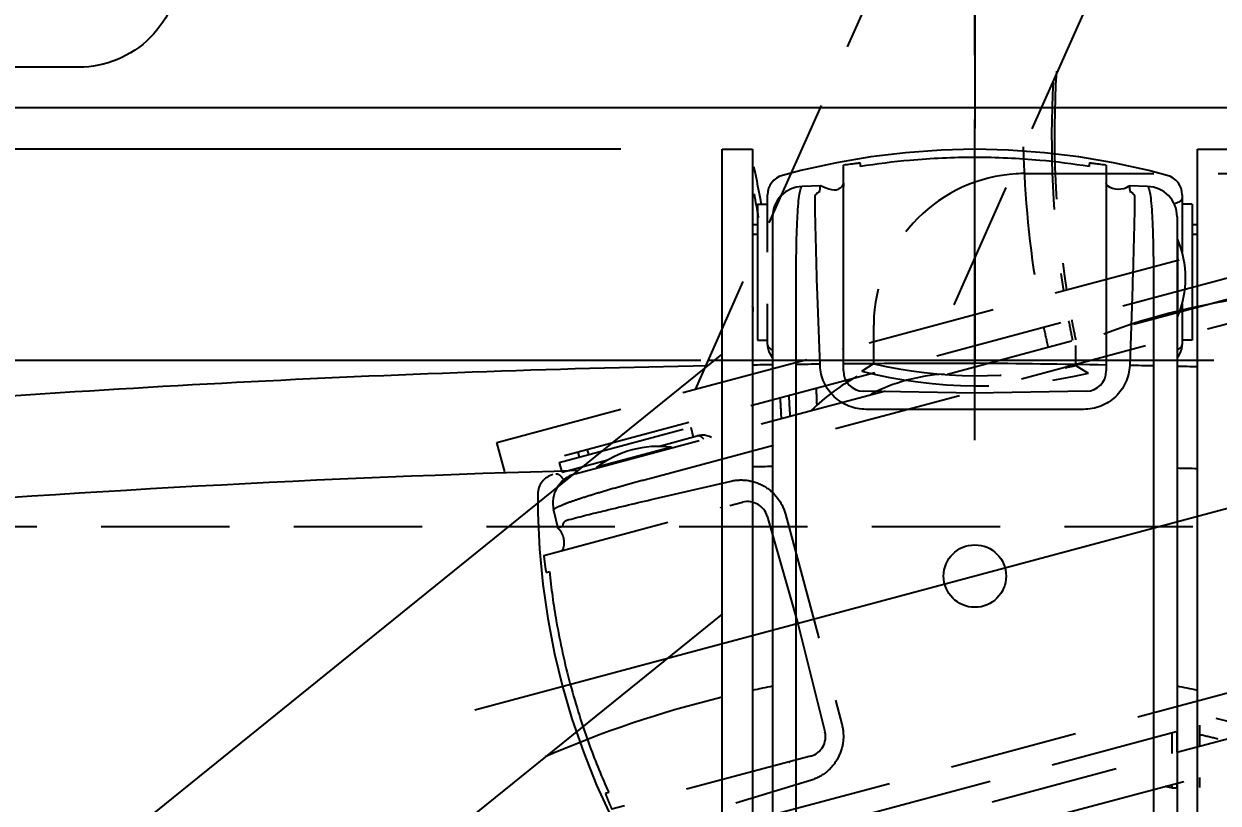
# Model space of a CAD drawing. Extents: x 230 to 4050, y 0 to 2754.
# Drawn here: x 1429.5 to 1547.6, y 2430.2 to 2507.3 of the extents above; entities that cross this region are included whole.
import ezdxf

# ---------------------------------------------------------------- set-up
doc = ezdxf.new("R2010")
doc.units = 0
doc.header["$LTSCALE"] = 2
for name, pattern in [('CENTER', [50.8, 31.75, -6.35, 6.35, -6.35]), ('HIDDEN', [9.525, 6.35, -3.175]), ('PHANTOM', [63.5, 31.75, -6.35, 6.35, -6.35, 6.35, -6.35])]:
    doc.linetypes.add(name, pattern=pattern)
doc.layers.get('0').update_dxf_attribs({"linetype": 'CONTINUOUS'})
doc.layers.get('DEFPOINTS').update_dxf_attribs({"linetype": 'CONTINUOUS'})
for name, color, linetype in [('DANMEN', 7, 'CONTINUOUS'), ('KIKI-2D2', 7, 'CONTINUOUS'), ('SUNPOU', 7, 'CONTINUOUS')]:
    doc.layers.add(name, color=color, linetype=linetype)
doc.styles.get("Standard").update_dxf_attribs({"font": 'romans.shx', "bigfont": 'extfont.shx'})
doc.dimstyles.get("Standard").update_dxf_attribs({"dimscale": 10, "dimtxt": 2, "dimasz": 3, "dimexe": 1, "dimexo": 1, "dimgap": 0.6, "dimtad": 3, "dimdec": 0, "dimzin": 0, "dimdsep": 46, "dimtxsty": 'STANDARD', "dimblk1": 'OPEN', "dimblk2": 'OPEN', "dimsah": 1, "dimcen": 1.5, "dimadec": 0, "dimazin": 0, "dimtfac": 1, "dimtdec": 0, "dimtmove": 0, "dimatfit": 0, "dimldrblk": 'DOTSMALL', "dimfxl": 1, "dimtvp": 1, "dimtolj": 1, "dimtzin": 0, "dimarcsym": 0})

# ---------------------------------------------------------------- blocks, each defined once
blk = doc.blocks.new('_OPEN')
at = {"color": 0, "linetype": 'ByBlock'}
for p, q in [((-1, 0.1667), (0, 0)), ((0, 0), (-1, -0.1667)), ((0, 0), (-1, 0))]:
    blk.add_line(p, q, dxfattribs=at)
blk = doc.blocks.new('*D10')
at = {"layer": 'DEFPOINTS', "color": 0}
for p in [(1761.29, 2655.88), (1391.45, 2343.14), (1761.29, 2335.74)]:
    blk.add_point(p, dxfattribs=at)
at = {"layer": 'SUNPOU', "color": 0, "linetype": 'ByBlock', "lineweight": -2}
for p, q in [((1391.45, 2353.14), (1391.45, 2665.88)), ((1761.29, 2345.74), (1761.29, 2665.88)), ((1421.45, 2655.88), (1731.29, 2655.88))]:
    blk.add_line(p, q, dxfattribs=at)
at = {"layer": 'SUNPOU', "color": 0, "lineweight": -2, "xscale": 30, "yscale": 30, "zscale": 30, "rotation": 180}
blk.add_blockref('_OPEN', (1391.45, 2655.88), dxfattribs=at)
at = {"layer": 'SUNPOU', "color": 0, "lineweight": -2, "xscale": 30, "yscale": 30, "zscale": 30}
blk.add_blockref('_OPEN', (1761.29, 2655.88), dxfattribs=at)
at = {"layer": 'SUNPOU', "color": 0, "insert": (1576.37, 2671.88), "char_height": 20, "attachment_point": 5}
blk.add_mtext('\\A1;370', dxfattribs=at)
blk = doc.blocks.new('_DotSmall')
at = {"color": 0, "linetype": 'ByBlock', "const_width": 0.5}
blk.add_lwpolyline([(-0.0625, 0, 1), (0.0625, 0, 1)], format="xyb", close=True, dxfattribs=at)
blk = doc.blocks.new('*D11')
at = {"layer": 'DEFPOINTS', "color": 0}
for p in [(1732.05, 2611.15), (1251.53, 2164.88), (1410.18, 2164.88)]:
    blk.add_point(p, dxfattribs=at)
at = {"layer": 'SUNPOU', "color": 0, "linetype": 'ByBlock', "lineweight": -2}
for p, q in [((1722.05, 2611.15), (1241.53, 2611.15)), ((1251.53, 2581.15), (1251.53, 2194.88)), ((1400.18, 2164.88), (1241.53, 2164.88))]:
    blk.add_line(p, q, dxfattribs=at)
at = {"layer": 'SUNPOU', "color": 0, "lineweight": -2, "xscale": 30, "yscale": 30, "zscale": 30}
for p, rotation in [((1251.53, 2611.15), 90), ((1251.53, 2164.88), 270)]:
    blk.add_blockref('_OPEN', p, dxfattribs=dict(at, rotation=rotation))
at = {"layer": 'SUNPOU', "color": 0, "insert": (1235.53, 2388.02), "char_height": 20, "attachment_point": 5, "rotation": 90}
blk.add_mtext('\\A1;450', dxfattribs=at)
blk = doc.blocks.new('*D17')
at = {"layer": 'DEFPOINTS', "color": 0}
for p in [(1810.96, 2705.88), (1810.96, 2465.2), (1391.45, 2343.14)]:
    blk.add_point(p, dxfattribs=at)
at = {"layer": 'SUNPOU', "color": 0, "linetype": 'ByBlock', "lineweight": -2}
for p, q in [((1391.45, 2353.14), (1391.45, 2715.88)), ((1810.96, 2475.2), (1810.96, 2715.88)), ((1421.45, 2705.88), (1780.96, 2705.88))]:
    blk.add_line(p, q, dxfattribs=at)
at = {"layer": 'SUNPOU', "color": 0, "lineweight": -2, "xscale": 30, "yscale": 30, "zscale": 30, "rotation": 180}
blk.add_blockref('_OPEN', (1391.45, 2705.88), dxfattribs=at)
at = {"layer": 'SUNPOU', "color": 0, "lineweight": -2, "xscale": 30, "yscale": 30, "zscale": 30}
blk.add_blockref('_OPEN', (1810.96, 2705.88), dxfattribs=at)
at = {"layer": 'SUNPOU', "color": 0, "insert": (1601.21, 2721.88), "char_height": 20, "attachment_point": 5}
blk.add_mtext('\\A1;420', dxfattribs=at)
blk = doc.blocks.new('*D19')
at = {"layer": 'DEFPOINTS', "color": 0}
for p in [(1498.58, 2494.88), (1301.53, 2164.88), (1410.18, 2164.88)]:
    blk.add_point(p, dxfattribs=at)
at = {"layer": 'SUNPOU', "color": 0, "linetype": 'ByBlock', "lineweight": -2}
for p, q in [((1488.58, 2494.88), (1291.53, 2494.88)), ((1301.53, 2464.88), (1301.53, 2194.88)), ((1400.18, 2164.88), (1291.53, 2164.88))]:
    blk.add_line(p, q, dxfattribs=at)
at = {"layer": 'SUNPOU', "color": 0, "lineweight": -2, "xscale": 30, "yscale": 30, "zscale": 30}
for p, rotation in [((1301.53, 2494.88), 90), ((1301.53, 2164.88), 270)]:
    blk.add_blockref('_OPEN', p, dxfattribs=dict(at, rotation=rotation))
at = {"layer": 'SUNPOU', "color": 0, "insert": (1285.53, 2329.88), "char_height": 20, "attachment_point": 5, "rotation": 90}
blk.add_mtext('\\A1;330', dxfattribs=at)
blk = doc.blocks.new('A$C00532008')
at = {"color": 2}
for p, q in [((29.59, 18.27), (72.01, 18.27)), ((29.59, 10.27), (74.57, 10.27))]:
    blk.add_line(p, q, dxfattribs=at)
blk.add_open_spline([(73.47, 20.73), (72.11, 18.6), (69.23, 14.12), (77.58, 8.99), (73.83, 5.79), (72.3, 4.49)], degree=3, knots=[0, 0, 0, 0, 6.554377, 13.81935, 18.79001, 18.79001, 18.79001, 18.79001], dxfattribs=at)
at = {"layer": 'DANMEN', "color": 1, "linetype": 'CENTER', "ltscale": 0.5}
blk.add_line((-0.41, -6.12), (-0.41, 42.36), dxfattribs=at)
at = {"layer": 'DANMEN', "color": 4, "linetype": 'HIDDEN'}
for p, q in [((4.59, 20.27), (24.59, 20.27)), ((-10.41, 1.46), (-10.41, 5.27)), ((9.59, 1.27), (9.59, 3.27)), ((-10.41, 1.46), (-11.63, 0.7)), ((9.59, 1.27), (10.81, 0.52))]:
    blk.add_line(p, q, dxfattribs=at)
for centre, radius, start, end in [((4.59, 5.27), 15, 93.4914, 176.7342), ((34.78, -54.99), 63.48, 99.2436, 113.3813), ((0.01, 46.67), 46.4, 257.0304, 281.9258), ((0.01, 46.67), 47.4, 255.8204, 283.1798)]:
    blk.add_arc(centre, radius, start, end, dxfattribs=at)
at = {"layer": 'KIKI-2D2', "color": 2}
for p in [(24.59, 20.27), (29.59, 8.27)]:
    blk.add_line(p, (29.59, 20.27), dxfattribs=at)
for centre, radius, start, end in [((4.59, 5.27), 15, 90, 93.4914), ((34.78, -54.99), 63.48, 94.6911, 99.2436), ((4.59, 5.27), 15, 176.7342, 180)]:
    blk.add_arc(centre, radius, start, end, dxfattribs=at)
blk = doc.blocks.new('A$C28ef329a')
at = {"layer": 'DANMEN', "color": 4, "linetype": 'HIDDEN'}
blk.add_lwpolyline([(-4220.93, 2329.33), (-4220.93, 2330.28, 0.414214), (-4223.93, 2333.28), (-4476.2, 2333.28)], format="xyb", dxfattribs=at)
at = {"layer": 'KIKI-2D2', "color": 2}
for p, q in [((-4475.93, 2374.75), (-4245.93, 2374.75)), ((-4475.93, 2349.75), (-4386.89, 2349.75)), ((-4386.14, 2349.75), (-4336.14, 2349.75))]:
    blk.add_line(p, q, dxfattribs=at)
blk.add_lwpolyline([(-4538.4, 2388.75), (-4538.4, 2404.75, -0.414214), (-4528.4, 2414.75), (-4448.4, 2414.75, -0.414214), (-4438.4, 2404.75), (-4438.4, 2388.75, -0.414214), (-4448.4, 2378.75), (-4528.4, 2378.75, -0.414214)], format="xyb", close=True, dxfattribs=at)

msp = doc.modelspace()

# ---------------------------------------------------------------- linework, layer by layer
at = {"layer": 'DANMEN', "color": 1, "linetype": 'CENTER'}
msp.add_line((1523.58, 2585.85), (1523.58, 2473.71), dxfattribs=at)
at = {"layer": 'DANMEN', "color": 4, "linetype": 'HIDDEN'}
for p, q in [((1539.28, 2568.86), (1495.91, 2471.12)), ((1557.56, 2560.75), (1520.72, 2477.73)), ((1476.31, 2465.87), (1641.71, 2510.19)), ((1642.49, 2507.29), (1477.09, 2462.97)), ((1484.06, 2462.77), (1597.4, 2493.14)), ((1491.39, 2462.31), (1598, 2490.88)), ((1504.41, 2468.66), (1504.4, 2468.66)), ((1482.48, 2463.9), (1495.48, 2467.38)), ((1495.48, 2467.38), (1495.73, 2466.41)), ((1477.09, 2462.97), (1476.31, 2465.87)), ((1492.25, 2465.48), (1496.13, 2466.52)), ((1484.32, 2464.91), (1484.45, 2464.43)), ((1485.25, 2465.16), (1485.38, 2464.67)), ((1493.57, 2465.4), (1486.2, 2463.42)), ((1488.48, 2420.47), (1653.88, 2464.79)), ((1490.76, 2464.65), (1490.56, 2464.59)), ((1493.57, 2465.4), (1493.64, 2465.34)), ((1482.48, 2463.9), (1482.74, 2462.93)), ((1482.76, 2462.94), (1487.3, 2464.16)), ((1486.2, 2463.42), (1486.17, 2463.34)), ((1654.65, 2461.89), (1489.26, 2417.57)), ((1491.88, 2460.29), (1499.48, 2462.05)), ((1480.95, 2454.69), (1500.61, 2459.96)), ((1481.92, 2459.17), (1482.34, 2457.4)), ((1504.86, 2458.77), (1510.42, 2437.99)), ((1503.05, 2458.58), (1506.09, 2447.97)), ((1607.15, 2456.76), (1500.53, 2428.19)), ((1494.41, 2424.13), (1607.75, 2454.5)), ((1481.2, 2453.01), (1481.51, 2453.1)), ((1506.09, 2447.97), (1508.76, 2437.26)), ((1545.78, 2437.9), (1545.78, 2435.82)), ((1543.09, 2435.1), (1543.09, 2437.17)), ((1543.59, 2435.24), (1543.59, 2437.31)), ((1507.33, 2434.84), (1487.68, 2429.58)), ((1545.78, 2432.72), (1545.78, 2431.74)), ((1507.41, 2432.47), (1499.95, 2430.19)), ((1543.09, 2431.69), (1543.09, 2432)), ((1543.09, 2431.69), (1543.59, 2431.69)), ((1543.59, 2431.69), (1543.59, 2432.13)), ((1487.37, 2431.23), (1487.06, 2431.15))]:
    msp.add_line(p, q, dxfattribs=at)
for points in [[(1497.54, 2466.38), (1497.34, 2466.47), (1497.09, 2466.54), (1496.83, 2466.58), (1496.56, 2466.59), (1496.28, 2466.56), (1496.13, 2466.52)], [(1480.36, 2460.77), (1480.37, 2458.89), (1480.54, 2455.3), (1480.86, 2451.86)], [(1480.86, 2451.86), (1481.34, 2448.46), (1482.01, 2444.96), (1482.79, 2441.72)], [(1482.79, 2441.72), (1483.73, 2438.54), (1484.9, 2435.17), (1486.18, 2431.98)], [(1486.18, 2431.98), (1487.62, 2428.84), (1489.27, 2425.66), (1490.21, 2424.01)]]:
    msp.add_lwpolyline(points, dxfattribs=at)
at = {"layer": 'DANMEN', "color": 4, "linetype": 'PHANTOM'}
msp.add_arc((1523.58, 2452.65), 284.38, 270, 15, dxfattribs=at)
at = {"layer": 'DANMEN', "color": 4, "linetype": 'HIDDEN'}
for centre, radius, start, end in [((1631.27, 2496.38), 99.82, 176.4135, 188.8773), ((1630.57, 2496.12), 99.4, 176.8389, 188.815), ((1629.25, 2497.51), 100.91, 181.3567, 189.8663), ((1630.67, 2496.14), 99.5, 190.5498, 191.7069), ((1624.88, 2495.23), 93.33, 190.6429, 191.8733), ((1628.85, 2497.46), 100.51, 191.591, 192.7358), ((1521.58, 2454.65), 20.2, 118.4562, 134.6073), ((1525.55, 2462.57), 17.37, 146.7582, 148.245), ((1521.58, 2454.65), 18.01, 93.3277, 117.2731), ((1656.18, 2478.91), 151.24, 183.1771, 183.9521), ((1658.33, 2475.4), 150.5, 181.577, 182.225), ((1655.13, 2478.17), 151.02, 182.9961, 183.6109), ((1655.13, 2478.17), 151.02, 182.9961, 183.6109), ((1630.13, 2476.6), 125.98, 183.6113, 183.8085), ((1492.28, 2455.48), 10, 82.5769, 127.4231), ((1482.36, 2460.76), 2, 105, 179.7216), ((1484.84, 2459.87), 3, 105, 193.5), ((1501.12, 2458.02), 2, 16, 105), ((1498.17, 2459.72), 0.42, 322.1875, 322.9434), ((1481.03, 2455.96), 1.95, 340.2119, 47.7535), ((1482.32, 2455.74), 0.701, 317.9618, 321.3128), ((1552.7, 2460.48), 71.57, 185.9181, 189.8643), ((1552.72, 2460.48), 71.59, 189.8662, 195.016), ((1552.73, 2460.44), 71.59, 194.984, 200.1339), ((1523.58, 2337.65), 103.7, 74.2812, 76.6948), ((1506.82, 2436.77), 2, 285, 14), ((1523.58, 2337.65), 101.76, 76.3323, 77.3673), ((1552.71, 2460.44), 71.57, 200.1357, 204.082), ((1505.11, 2433.83), 0.42, 67.0566, 67.8125), ((1523.58, 2337.65), 96.04, 78.2802, 78.6954)]:
    msp.add_arc(centre, radius, start, end, dxfattribs=at)
for points, knots in [([(1496.79, 2466.19), (1496.73, 2466.25), (1496.56, 2466.42), (1496.29, 2466.56), (1496.13, 2466.52)], [0, 0, 0, 0, 0.330424, 1, 1, 1, 1]), ([(1481.92, 2459.17), (1481.91, 2459.2), (1481.96, 2459.28), (1482.18, 2459.43), (1482.68, 2459.67), (1483.53, 2460), (1484.69, 2460.39), (1486.11, 2460.84), (1487.74, 2461.32), (1489.52, 2461.82), (1490.76, 2462.15), (1491.39, 2462.31)], [0, 0, 0, 0, 0.0084, 0.024048, 0.081261, 0.172774, 0.295832, 0.446135, 0.618119, 0.805181, 1, 1, 1, 1]), ([(1482.13, 2462.77), (1482.19, 2462.79), (1482.38, 2462.77), (1482.66, 2462.54), (1482.82, 2462.29), (1482.91, 2462.15)], [0, 0, 0, 0, 0.176184, 0.513675, 1, 1, 1, 1]), ([(1499.48, 2462.05), (1500.05, 2462.18), (1501.24, 2462.21), (1502.9, 2461.58), (1504.2, 2460.39), (1504.71, 2459.32), (1504.86, 2458.77)], [0, 0, 0, 0, 0.251321, 0.501545, 0.750807, 1, 1, 1, 1]), ([(1483.22, 2458.18), (1484.4, 2458.5), (1487.28, 2459.21), (1490.17, 2459.9), (1491.88, 2460.29)], [0, 0, 0, 0, 0.409221, 1, 1, 1, 1]), ([(1482.34, 2457.4), (1482.34, 2457.41), (1482.4, 2457.44), (1482.48, 2457.48), (1482.64, 2457.53), (1482.77, 2457.57), (1482.84, 2457.6)], [0, 0, 0, 0, 0.07024, 0.258848, 0.569271, 1, 1, 1, 1]), ([(1482.84, 2457.6), (1482.86, 2457.74), (1482.92, 2457.98), (1483.12, 2458.15), (1483.22, 2458.18)], [0, 0, 0, 0, 0.576334, 1, 1, 1, 1]), ([(1482.84, 2455.27), (1482.83, 2455.25), (1482.78, 2455.2), (1482.72, 2455.16), (1482.67, 2455.15)], [0, 0, 0, 0, 0.284415, 1, 1, 1, 1]), ([(1480.95, 2454.69), (1480.98, 2454.45), (1481.02, 2454.11), (1481.07, 2453.7), (1481.1, 2453.46), (1481.13, 2453.27), (1481.16, 2453.13), (1481.18, 2453.07), (1481.19, 2453.01), (1481.2, 2453.01)], [0, 0, 0, 0, 0.426473, 0.598083, 0.740463, 0.852611, 0.933629, 0.982739, 1, 1, 1, 1]), ([(1510.42, 2437.99), (1510.57, 2437.44), (1510.66, 2436.26), (1510.13, 2434.58), (1509.01, 2433.2), (1507.96, 2432.64), (1507.41, 2432.47)], [0, 0, 0, 0, 0.249193, 0.498455, 0.748679, 1, 1, 1, 1]), ([(1487.06, 2431.15), (1487.05, 2431.15), (1487.07, 2431.09), (1487.08, 2431.03), (1487.13, 2430.89), (1487.2, 2430.72), (1487.29, 2430.49), (1487.45, 2430.11), (1487.58, 2429.8), (1487.68, 2429.58)], [0, 0, 0, 0, 0.017261, 0.066371, 0.147389, 0.259537, 0.401917, 0.573527, 1, 1, 1, 1])]:
    msp.add_open_spline(points, degree=3, knots=knots, dxfattribs=at)
for points in [[(1498.47, 2459.42), (1498.48, 2459.43), (1498.49, 2459.45), (1498.5, 2459.46)], [(1505.27, 2434.22), (1505.25, 2434.23), (1505.24, 2434.23), (1505.22, 2434.24)]]:
    msp.add_open_spline(points, degree=3, dxfattribs=at)
at = {"layer": 'KIKI-2D2', "color": 5, "linetype": 'Continuous'}
msp.add_line((1681.02, 2494.84), (1474.13, 2439.4), dxfattribs=at)
at = {"layer": 'KIKI-2D2', "color": 2}
for p, q in [((1498.58, 2494.88), (1501.58, 2494.88)), ((1498.58, 2323.65), (1498.58, 2494.88)), ((1501.58, 2494.88), (1501.58, 2323.65)), ((1545.58, 2494.88), (1548.58, 2494.88)), ((1545.58, 2323.65), (1545.58, 2494.88)), ((1510.58, 2472.95), (1510.58, 2493.3)), ((1512.26, 2493.17), (1512.26, 2493.49)), ((1534.89, 2493.49), (1534.89, 2493.17)), ((1536.57, 2493.3), (1536.58, 2472.95)), ((1508.32, 2491.25), (1506.5, 2491.2)), ((1540.66, 2491.2), (1538.84, 2491.25)), ((1502.08, 2489.44), (1503.08, 2489.44)), ((1502.08, 2489.44), (1502.08, 2475.98)), ((1503.08, 2484.71), (1503.08, 2490.37)), ((1544.08, 2490.37), (1544.08, 2484.71)), ((1545.08, 2489.44), (1544.08, 2489.44)), ((1545.08, 2489.44), (1545.08, 2475.98)), ((1503.58, 2488.2), (1503.58, 2370.87)), ((1543.58, 2488.2), (1543.58, 2370.87)), ((1502.08, 2487.4), (1501.58, 2487.4)), ((1545.58, 2487.4), (1545.08, 2487.4)), ((1502.08, 2486.44), (1501.58, 2486.44)), ((1543.66, 2485.96), (1543.58, 2486.02)), ((1543.66, 2478.34), (1543.66, 2485.96)), ((1545.58, 2486.44), (1545.08, 2486.44)), ((1505.91, 2370.87), (1505.91, 2481.24)), ((1508.27, 2473.49), (1507.99, 2481.29)), ((1539.16, 2481.29), (1538.89, 2473.49)), ((1541.24, 2481.24), (1541.24, 2370.87)), ((1543.66, 2481.24), (1543.66, 2481.46)), ((1503.08, 2475.57), (1503.08, 2479.59)), ((1544.08, 2479.59), (1544.08, 2475.57)), ((1543.66, 2478.34), (1543.58, 2478.28)), ((1502.08, 2475.98), (1503.08, 2475.98)), ((1545.08, 2475.98), (1544.08, 2475.98)), ((1498.54, 2474.57), (1415.39, 2407.41)), ((1523.58, 2470.76), (1512.54, 2470.95)), ((1534.61, 2470.95), (1523.58, 2470.76)), ((1534.33, 2469.15), (1512.82, 2469.15)), ((1498.61, 2448.91), (1427.96, 2391.85))]:
    msp.add_line(p, q, dxfattribs=at)
for points in [[(1513.29, 2494.12), (1509.89, 2493.54), (1506.38, 2492.77), (1504.55, 2492.3)], [(1523.58, 2494.88), (1520.26, 2494.8), (1516.71, 2494.54), (1513.29, 2494.12)], [(1533.87, 2494.12), (1530.46, 2494.53), (1526.9, 2494.8), (1523.58, 2494.88)], [(1542.6, 2492.3), (1540.78, 2492.77), (1537.28, 2493.54), (1533.87, 2494.12)], [(1503.08, 2475.57), (1503.08, 2475.4), (1503.13, 2475.11), (1503.21, 2474.84), (1503.33, 2474.6), (1503.47, 2474.38), (1503.58, 2474.25)], [(1543.58, 2474.25), (1543.71, 2474.42), (1543.85, 2474.64), (1543.95, 2474.88), (1544.03, 2475.14), (1544.07, 2475.42), (1544.08, 2475.57)]]:
    msp.add_lwpolyline(points, dxfattribs=at)
at = {"layer": 'KIKI-2D2', "color": 5, "linetype": 'Continuous'}
msp.add_circle((1523.58, 2452.65), 3.09, dxfattribs=at)
at = {"layer": 'KIKI-2D2', "color": 2}
for centre, radius, start, end in [((1412.5, 2473.46), 91.38, 10.015, 12.4307), ((1523.56, 2422.5), 71.57, 95.1357, 99.082), ((1523.56, 2422.48), 71.59, 89.984, 95.1339), ((1523.6, 2422.48), 71.59, 84.8662, 90.016), ((1523.6, 2422.5), 71.57, 80.9181, 84.8643), ((1505.08, 2490.37), 2, 105.2782, 180), ((1542.08, 2490.37), 2, 0, 74.7216), ((1506.58, 2488.2), 3, 91.5, 179.9996), ((1512.58, 2491.2), 2, 170.818, 179.9772), ((1537.23, 2491.7), 0.701, 212.9618, 216.3128), ((1537.78, 2492.89), 1.95, 235.2119, 302.7535), ((1540.58, 2488.2), 3, 0, 88.5), ((1412.5, 2473.46), 90.88, 9.2957, 10.7832), ((1534.41, 2482.15), 10, 337.5769, 22.4231), ((1501.49, 2476.07), 3.14, 87.1468, 88.494), ((1412.5, 2482.41), 89.21, 357.2821, 357.9389), ((1510.18, 2475.36), 0.42, 322.0566, 322.8125), ((1523.58, 1073.75), 1399.95, 91.08114, 94.8977), ((1523.58, 1073.75), 1399.95, 90.81864, 90.90051), ((1523.58, 1073.75), 1399.95, 90.62681, 90.72296), ((1523.58, 1073.75), 1399.95, 90.00008, 90.53213), ((1512.58, 2472.95), 2, 180, 269), ((1509.31, 893.46), 1580.31, 89.0112, 89.48256), ((1534.58, 2472.95), 2, 271, 360), ((1509.31, 893.46), 1580.31, 88.84213, 88.92748), ((1509.31, 893.46), 1580.31, 88.68482, 88.75735), ((1523.58, 1053.06), 1410.57, 90.81244, 90.89369), ((1523.58, 1053.06), 1410.57, 91.59469, 94.65037), ((1508.49, 849.98), 1613.72, 88.68321, 88.75424), ((1523.58, 2337.65), 106, 100.8768, 101.9797), ((1523.58, 2337.65), 106, 78.0224, 79.1253), ((1523.58, 2337.65), 106, 103.6427, 113.6303)]:
    msp.add_arc(centre, radius, start, end, dxfattribs=at)
for points, knots in [([(1512.26, 2493.49), (1512.26, 2493.5), (1512.2, 2493.5), (1512.14, 2493.5), (1511.99, 2493.49), (1511.81, 2493.47), (1511.57, 2493.44), (1511.15, 2493.39), (1510.82, 2493.34), (1510.58, 2493.3)], [0, 0, 0, 0, 0.017261, 0.066371, 0.147389, 0.259537, 0.401917, 0.573527, 1, 1, 1, 1]), ([(1536.57, 2493.3), (1536.33, 2493.34), (1536, 2493.39), (1535.59, 2493.44), (1535.35, 2493.47), (1535.16, 2493.49), (1535.02, 2493.5), (1534.95, 2493.5), (1534.89, 2493.5), (1534.89, 2493.49)], [0, 0, 0, 0, 0.426473, 0.598083, 0.740463, 0.852611, 0.933629, 0.982739, 1, 1, 1, 1]), ([(1505.91, 2481.24), (1505.91, 2481.89), (1505.91, 2483.17), (1505.93, 2485.02), (1505.97, 2486.73), (1506.04, 2488.22), (1506.12, 2489.44), (1506.21, 2490.34), (1506.32, 2490.89), (1506.41, 2491.13), (1506.47, 2491.2), (1506.5, 2491.2)], [0, 0, 0, 0, 0.194819, 0.381881, 0.553864, 0.704168, 0.827226, 0.918738, 0.975951, 0.991601, 1, 1, 1, 1]), ([(1507.79, 2490.2), (1507.79, 2490.3), (1507.91, 2490.54), (1508.13, 2490.66), (1508.26, 2490.72)], [0, 0, 0, 0, 0.423578, 1, 1, 1, 1]), ([(1508.26, 2490.72), (1508.26, 2490.8), (1508.27, 2490.93), (1508.28, 2491.1), (1508.3, 2491.19), (1508.31, 2491.25), (1508.32, 2491.25)], [0, 0, 0, 0, 0.430718, 0.741141, 0.929752, 1, 1, 1, 1]), ([(1510.58, 2491.52), (1510.58, 2491.44), (1510.48, 2491.25), (1510.07, 2490.88), (1509.64, 2490.64), (1508.32, 2491.25)], [0, 0, 0, 0, 0.138755, 0.345214, 1, 1, 1, 1]), ([(1536.64, 2491.32), (1536.63, 2491.34), (1536.6, 2491.4), (1536.58, 2491.47), (1536.58, 2491.52)], [0, 0, 0, 0, 0.284415, 1, 1, 1, 1]), ([(1538.84, 2491.25), (1538.85, 2491.25), (1538.86, 2491.19), (1538.87, 2491.1), (1538.89, 2490.93), (1538.89, 2490.8), (1538.9, 2490.72)], [0, 0, 0, 0, 0.07024, 0.258848, 0.569271, 1, 1, 1, 1]), ([(1538.9, 2490.72), (1539.03, 2490.66), (1539.25, 2490.54), (1539.36, 2490.3), (1539.36, 2490.2)], [0, 0, 0, 0, 0.576334, 1, 1, 1, 1]), ([(1540.66, 2491.2), (1540.68, 2491.2), (1540.75, 2491.13), (1540.84, 2490.89), (1540.94, 2490.34), (1541.03, 2489.44), (1541.12, 2488.22), (1541.18, 2486.73), (1541.22, 2485.02), (1541.24, 2483.17), (1541.24, 2481.89), (1541.24, 2481.24)], [0, 0, 0, 0, 0.0084, 0.024048, 0.081261, 0.172774, 0.295832, 0.446135, 0.618119, 0.805181, 1, 1, 1, 1]), ([(1507.99, 2481.29), (1507.93, 2483.04), (1507.85, 2486.01), (1507.78, 2488.98), (1507.79, 2490.2)], [0, 0, 0, 0, 0.590779, 1, 1, 1, 1]), ([(1539.36, 2490.2), (1539.37, 2488.98), (1539.31, 2486.01), (1539.22, 2483.04), (1539.16, 2481.29)], [0, 0, 0, 0, 0.409221, 1, 1, 1, 1]), ([(1544.08, 2490.07), (1544.08, 2490.01), (1544.02, 2489.83), (1543.71, 2489.61), (1543.44, 2489.52), (1543.27, 2489.48)], [0, 0, 0, 0, 0.176184, 0.513675, 1, 1, 1, 1]), ([(1501.65, 2479.21), (1501.64, 2479.21), (1501.61, 2479.22), (1501.59, 2479.22), (1501.57, 2479.23)], [0, 0, 0, 0, 0.500439, 1, 1, 1, 1]), ([(1503.08, 2475.57), (1503.08, 2475.52), (1503.11, 2475.39), (1503.28, 2475.19), (1503.46, 2475.08), (1503.56, 2475.02)], [0, 0, 0, 0, 0.190381, 0.536143, 1, 1, 1, 1]), ([(1543.59, 2475.02), (1543.66, 2475.06), (1543.87, 2475.18), (1544.08, 2475.4), (1544.08, 2475.57)], [0, 0, 0, 0, 0.330424, 1, 1, 1, 1]), ([(1512.82, 2469.15), (1512.25, 2469.15), (1511.09, 2469.37), (1509.6, 2470.32), (1508.56, 2471.75), (1508.29, 2472.91), (1508.27, 2473.49)], [0, 0, 0, 0, 0.249193, 0.498455, 0.748679, 1, 1, 1, 1]), ([(1538.89, 2473.49), (1538.86, 2472.91), (1538.59, 2471.75), (1537.56, 2470.32), (1536.07, 2469.37), (1534.91, 2469.15), (1534.33, 2469.15)], [0, 0, 0, 0, 0.251321, 0.501545, 0.750807, 1, 1, 1, 1])]:
    msp.add_open_spline(points, degree=3, knots=knots, dxfattribs=at)
for points in [[(1501.65, 2479.21), (1501.63, 2479.27), (1501.61, 2479.34), (1501.58, 2479.4)], [(1510.51, 2475.11), (1510.52, 2475.12), (1510.53, 2475.14), (1510.54, 2475.15)]]:
    msp.add_open_spline(points, degree=3, dxfattribs=at)

# ---------------------------------------------------------------- block references
at = {"color": 4, "linetype": 'HIDDEN'}
msp.add_blockref('A$C28ef329a', (5883.36, 124.25), dxfattribs=at)
at = {"layer": 'DANMEN', "color": 4, "linetype": 'HIDDEN'}
msp.add_blockref('A$C00532008', (1523.99, 2472.21), dxfattribs=at)

# ---------------------------------------------------------------- dimensions: what is measured, and where the dimension line sits
at = {"layer": 'SUNPOU'}
for base, p2, picture, middle in [((1810.96, 2705.88), (1810.96, 2465.2), '*D17', (1601.21, 2721.88)), ((1761.29, 2655.88), (1761.29, 2335.74), '*D10', (1576.37, 2671.88))]:
    dim = msp.add_linear_dim(base=base, p1=(1391.45, 2343.14), p2=p2, dimstyle='STANDARD', override={"dimarcsym": 1}, dxfattribs=at)
    dim.commit()
    dim.dimension.update_dxf_attribs({"geometry": picture, "text_midpoint": middle})
dim = msp.add_linear_dim(base=(1251.53, 2164.88), p1=(1732.05, 2611.15), p2=(1410.18, 2164.88), angle=90, text='450', dimstyle='STANDARD', override={"dimarcsym": 1}, dxfattribs=at)
dim.commit()
dim.dimension.update_dxf_attribs({"geometry": '*D11', "text_midpoint": (1235.53, 2388.02)})
dim = msp.add_linear_dim(base=(1301.53, 2164.88), p1=(1498.58, 2494.88), p2=(1410.18, 2164.88), angle=90, dimstyle='STANDARD', override={"dimarcsym": 1}, dxfattribs=at)
dim.commit()
dim.dimension.update_dxf_attribs({"geometry": '*D19', "text_midpoint": (1285.53, 2329.88)})

doc.saveas('drawing.dxf')
